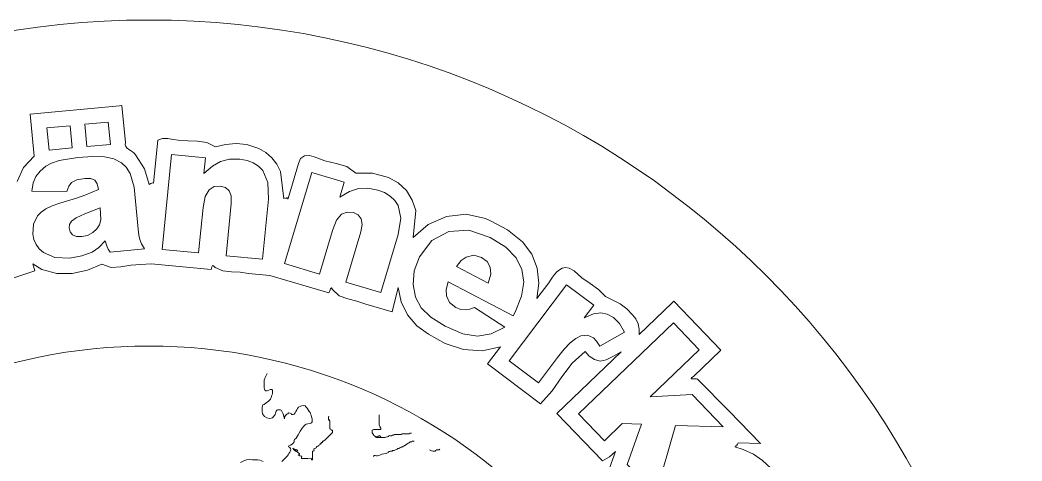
# Model space of a CAD drawing. Header units: millimetres. Extents: x -18 to 362, y -23 to 357.
# Drawn here: x 143.5 to 361.5, y 261 to 357 of the extents above; entities that cross this region are included whole.
import ezdxf

# ---------------------------------------------------------------- set-up
doc = ezdxf.new("R2010")
doc.units = ezdxf.units.MM
for name, color, linetype, lineweight in [('Aussen', 7, 'CONTINUOUS', 0), ('Huelle', 7, 'CONTINUOUS', 0), ('Innenkreis', 7, 'CONTINUOUS', 0), ('Motiv', 7, 'CONTINUOUS', 0), ('Nur-Text', 7, 'CONTINUOUS', 0), ('Pocket', 7, 'CONTINUOUS', 0), ('TextPocket', 7, 'CONTINUOUS', 0)]:
    doc.layers.add(name, color=color, linetype=linetype, lineweight=lineweight)

msp = doc.modelspace()

# ---------------------------------------------------------------- linework, layer by layer
at = {"layer": 'Aussen'}
msp.add_circle((171.5385, 166.98825), 190, dxfattribs=at)
at = {"layer": 'Huelle', "color": 0}
for points in [[(306.8975, 259.4), (305.095, 261.0425), (303.0825, 262.415), (300.8825, 263.475), (299.0175, 264.02), (299.1075, 264.055), (299.195, 264.2525), (299.395, 264.165), (299.4825, 264.3625), (299.59, 264.595), (299.745, 264.93), (304.6525, 264.755), (297.83, 271.79), (290.9475, 278.77), (290.6725, 278.8175), (290.3575, 278.8275), (290.0425, 278.82), (289.775, 278.82), (289.595, 278.8525), (289.5525, 278.94), (289.6875, 279.1075), (290.0475, 279.3775), (295.9925, 285.0875), (285.7825, 295.7625), (285.7825, 295.7625), (285.38, 295.37), (278.2075, 288.4775), (278.255, 289.6475), (278.015, 290.805), (277.505, 291.8775), (276.75, 292.79), (275.5425, 294.1175), (274.0875, 295.1575), (272.5, 296.0025), (270.8875, 296.74), (269.365, 298.3275), (267.57, 299.6125), (265.7375, 300.86), (264.0975, 302.3275), (262.97, 302.9325), (262.1925, 303.055), (261.495, 302.93), (260.8775, 302.6125), (260.32, 302.1425), (259.82, 301.575), (259.3675, 300.95), (258.9525, 300.32), (258.5675, 299.73), (255.975, 296.3325), (256.365, 299.66), (256.015, 302.955), (254.86, 306.025), (252.84, 308.6725), (249.593, 311.2975), (245.893, 313.2675), (244.7945, 313.7425), (240.556, 314.6925), (236.2725, 314.1975), (232.3065, 312.445), (229.02425, 309.6225), (229.59, 315.4775), (228.84, 317.785), (227.54725, 319.8325), (225.799, 321.515), (223.6845, 322.7125), (220.185, 323.6175), (216.55825, 323.625), (214.586, 325.065), (212.25175, 325.775), (209.809, 326.3), (207.51575, 327.175), (206.4465, 327.5175), (205.3465, 327.3925), (204.47475, 326.795), (204.0935, 325.71), (201.7985, 318.145), (201.66275, 318.2025), (201.591, 318.2775), (201.46075, 318.2825), (201.458, 318.275), (201.374, 318.085), (201.17475, 318.1725), (200.9765, 318.2625), (200.932, 318.1625), (200.8885, 318.0625), (200.85025, 318.06), (200.183, 324.0275), (199.36675, 325.5775), (198.2895, 326.9575), (196.981, 328.12), (195.46975, 329.0075), (195.03725, 329.1875), (192.81425, 329.865), (190.50175, 330.065), (188.19175, 329.875), (185.974, 329.375), (184.12025, 330.3125), (182.0705, 330.6), (179.94925, 330.645), (177.881, 330.8475), (176.759, 331.0025), (175.61175, 331.19), (174.486, 331.195), (173.42675, 330.8025), (172.4855, 321.43), (172.3375, 321.5025), (171.95625, 321.3625), (171.57925, 321.185), (170.5785, 324.6075), (168.609, 327.65), (168.324, 328.0125), (167.95375, 328.3075), (167.54025, 328.5675), (167.12925, 328.8175), (166.767, 329.0925), (166.49725, 329.4125), (166.36425, 329.815), (166.41425, 330.3225), (165.64275, 338.3875), (165.0865, 338.3325), (145.6705, 336.48), (146.502, 327.3575), (144.21525, 324.895), (142.8725, 321.7875)], [(141.00875, 300.4975), (146.71625, 302.3975), (146.22675, 303.86), (148.211, 302.685), (151.47025, 301.7875), (154.8435, 301.79), (158.16525, 302.515), (161.2685, 303.795), (163.2855, 303.12), (165.427, 303.21), (167.61225, 303.57), (169.7605, 303.71), (172.02025, 303.9225), (185.09375, 302.6325), (185.18475, 303.23), (185.334, 303.515), (185.574, 303.4725), (185.94025, 303.0825), (187.6345, 302.3575), (189.4695, 302.12), (191.35725, 302.045), (193.21, 301.8125), (197.8205, 301.37), (210.673, 297.5475), (210.87775, 297.9875), (211.06075, 298.47), (211.24275, 298.6825), (211.44625, 298.305), (212.90975, 296.9525), (214.78125, 296.23), (216.80475, 295.755), (218.72025, 295.135), (224.4265, 293.42), (225.74075, 298.715), (226.44175, 295.635), (227.80625, 292.8025), (229.7985, 290.3825), (232.384, 288.54), (235.981, 286.505), (239.9535, 285.2225), (244.05525, 284.915), (248.039, 285.8075), (245.22425, 282.1), (256.725, 273.4325), (259.2575, 276.2), (261.42, 279.2825), (263.67, 282.275), (266.4575, 284.765), (267.36, 283.7925), (268.465, 283.025), (269.7, 282.6825), (271.0025, 282.985), (272.6675, 283.7625), (274.275, 284.6875), (260.3025, 271.305), (270.2325, 260.9625), (271.755, 261.83), (273.0675, 262.9875), (271.7475, 259.3675)]]:
    msp.add_lwpolyline(points, dxfattribs=at)
at = {"layer": 'Innenkreis'}
msp.add_circle((171.5385, 166.98825), 119, dxfattribs=at)
at = {"layer": 'Motiv', "color": 0}
for points in [[(200.4783, 260.8455), (201.66, 262.038), (201.80475, 262.3125), (201.9798, 262.593), (202.15395, 262.875), (202.2954, 263.151), (202.37355, 263.4135), (202.35975, 263.655), (202.22055, 263.868), (201.9276, 264.0465), (201.9585, 264.2475), (202.302, 264.4275), (202.70895, 264.6165), (202.93185, 264.849), (203.11665, 265.1505), (203.1531, 265.401), (203.22885, 265.644), (203.5341, 265.92), (203.96865, 266.6415), (204.4389, 267.429), (204.87435, 268.1205), (205.2048, 268.554), (205.49685, 268.8045), (205.74915, 268.944), (206.08035, 269.0355), (206.61015, 269.1375), (206.88675, 269.235), (207.0285, 269.463), (207.0627, 269.7855), (207.01785, 270.1635), (206.9226, 270.5595), (206.80395, 270.9345), (206.6916, 271.254), (206.61345, 271.476), (206.42865, 271.7535), (206.2008, 272.1105), (205.9446, 272.469), (205.67595, 272.748), (205.50435, 272.973), (205.1397, 273.0465), (204.7245, 272.988), (204.40395, 272.8155), (204.0996, 272.6535), (203.86515, 272.3895), (203.67555, 272.067), (203.50635, 271.7295), (203.3322, 271.4205), (203.12865, 271.1805), (202.8708, 271.056), (202.5348, 271.0875), (202.52655, 271.2315), (202.2621, 271.383), (201.9285, 271.419), (201.7143, 271.2135), (201.54105, 271.116), (201.2781, 270.8655), (201.05265, 270.5145), (200.991, 270.117), (200.92905, 270.3525), (200.8647, 270.66), (200.78745, 271.0035), (200.685, 271.35), (200.5449, 271.6665), (200.3562, 271.9155), (200.10705, 272.0655), (199.7856, 272.079), (199.51875, 272.0895), (199.3356, 271.989), (199.2126, 271.8105), (199.12725, 271.5795), (199.0572, 271.3275), (198.97995, 271.0845), (198.8733, 270.879), (198.71475, 270.741), (198.3771, 270.363), (197.79825, 270.2295), (197.17665, 270.336), (196.70625, 270.6735), (196.46115, 270.9015), (196.26765, 271.215), (196.15935, 271.62), (196.17075, 272.1195), (196.16835, 272.562), (196.20165, 272.9265), (196.31895, 273.18), (196.5729, 273.2835), (197.05875, 273.6255), (197.56725, 273.9945), (197.9805, 274.443), (198.1791, 275.025), (198.28665, 275.28), (198.37875, 275.5755), (198.43815, 275.8815), (198.4479, 276.162), (198.39075, 276.384), (198.24825, 276.513), (198.0051, 276.519), (197.64375, 276.363), (197.25135, 276.216), (196.9674, 276.219), (196.7745, 276.348), (196.6566, 276.5745), (196.5939, 276.8715), (196.57125, 277.2105), (196.5696, 277.566), (196.5729, 277.9095), (196.6071, 278.517), (196.8249, 279.156), (197.0847, 279.69), (197.2416, 279.978)], [(202.8651, 263.6445), (203.17185, 263.5395), (203.55765, 263.4675), (203.8539, 263.337), (203.892, 263.061), (203.5974, 263.133), (203.3421, 263.31), (203.10105, 263.5245), (202.85205, 263.7105), (203.01885, 263.4225), (203.2737, 263.2005), (203.56905, 263.016), (203.8596, 262.8405), (204.07515, 262.6995), (204.2574, 262.5), (204.2826, 262.335), (204.0273, 262.299), (204.3885, 262.0905), (204.76125, 261.993), (204.7254, 261.7815), (204.7344, 261.594), (204.8304, 261.4845), (205.0566, 261.498), (205.3146, 261.4875), (205.6035, 261.51), (205.86975, 261.5205), (206.0625, 261.477), (205.8681, 261.48), (205.851, 261.495), (205.95435, 261.5085), (206.12175, 261.504), (206.82495, 261.5295), (206.8764, 261.411), (206.90085, 261.267), (206.96835, 261.18), (207.14895, 261.2355), (207.14895, 261.8925), (207.1221, 263.0535), (207.24015, 263.1075), (207.37515, 263.127), (207.4575, 263.19), (207.41655, 263.3775), (207.411, 263.6025), (207.5868, 263.667), (207.81135, 263.721), (207.9522, 263.913), (208.0527, 264.081), (208.2132, 264.1425), (208.3797, 264.171), (208.5057, 264.24), (208.5057, 264.417), (208.6452, 264.465), (208.7832, 264.525), (208.7817, 264.732), (208.9617, 264.6855), (209.0112, 264.7695), (209.0202, 264.9015), (209.0817, 265.002), (209.2602, 264.972), (209.2887, 265.1145), (209.3172, 265.2615), (209.4912, 265.2435), (209.9757, 265.635), (210.4137, 266.097), (210.9582, 266.625), (211.4502, 267.189), (211.4502, 267.3855), (211.4412, 267.567), (211.3647, 267.678), (211.1652, 267.6615), (211.1457, 267.9105), (210.8967, 267.9285), (210.8997, 268.8285), (210.8907, 269.112), (210.9177, 269.4195), (210.8952, 269.6985), (210.7407, 269.8995), (210.6312, 269.826), (210.6147, 269.9475), (210.6327, 270.156), (210.6297, 270.339), (210.5892, 270.525), (210.6267, 270.6045), (210.6642, 270.552), (210.6297, 270.339)], [(221.6067, 271.008), (221.6007, 268.788), (221.6997, 268.635), (221.7417, 268.464), (221.8767, 268.443), (221.8647, 268.293), (221.8677, 268.209), (221.9382, 268.197), (222.0102, 268.185), (222.0177, 268.101), (222.0207, 267.984), (222.0177, 267.8685), (221.9727, 267.792), (221.8542, 267.7935), (220.5012, 267.798), (220.3197, 267.717), (220.1352, 267.6615), (220.1322, 267.3375), (220.1247, 267.0795), (220.2492, 266.8725), (220.3917, 266.691), (220.4997, 266.487), (220.8117, 266.3085), (220.7952, 266.2125), (220.8522, 266.1825), (220.9452, 266.1855), (221.0382, 266.1885), (221.3262, 266.1795), (221.3412, 266.2995), (221.4402, 266.319), (221.5182, 266.379), (221.6172, 266.4525), (221.7042, 266.478), (221.7417, 266.3895), (221.7507, 266.325), (221.8242, 266.3205), (221.8857, 266.3055), (221.8662, 266.2185), (221.9097, 266.187), (221.9772, 266.1855), (222.0222, 266.1675), (221.9997, 266.0835), (222.0972, 266.052), (222.0927, 266.037), (222.0087, 266.055)], [(220.9377, 266.055), (222.8457, 266.052), (223.0677, 266.1555), (223.3152, 266.1825), (223.4577, 266.226), (223.6317, 266.283), (223.7142, 266.3265), (223.5792, 266.3235), (223.7127, 266.439), (223.9092, 266.469), (224.1312, 266.454), (224.3322, 266.4435), (224.5482, 266.562), (224.7942, 266.574), (224.8707, 266.715), (225.0567, 266.7405), (225.2847, 266.7195), (225.4902, 266.724), (226.4262, 266.724), (226.6167, 266.8575), (226.8597, 266.8575), (228.1407, 266.853), (228.3912, 266.9985), (228.7032, 266.991)], [(220.4022, 261.9045), (220.5387, 262.1385), (220.7667, 262.14), (221.0277, 262.0665), (221.2737, 262.0695), (221.7507, 262.203), (222.2067, 262.413), (222.6657, 262.503), (223.1172, 262.602), (223.4187, 262.7445), (223.7397, 262.854), (223.5897, 262.86), (223.6482, 262.917), (223.8057, 262.9815), (223.9512, 263.0055), (224.1102, 263.1045), (224.3202, 263.103), (224.4957, 263.1105), (224.5527, 263.2425), (224.8782, 263.25), (225.1527, 263.385), (225.3567, 263.445), (225.5352, 263.5575), (225.7152, 263.655), (225.9297, 263.67), (226.1232, 263.7945), (226.3242, 263.919), (226.5612, 264.015), (226.8282, 264.0465), (226.8417, 264.156), (226.9362, 264.2025), (227.0517, 264.2505), (227.1357, 264.3615), (227.1147, 264.273), (227.2032, 264.3195), (227.3322, 264.408), (227.4342, 264.444), (227.4912, 264.4725), (227.5062, 264.5415), (227.5332, 264.597), (227.6322, 264.582), (227.8212, 264.7125), (227.9277, 264.8595), (228.1272, 264.9255), (228.3087, 265.0125), (228.3657, 265.1205), (228.5307, 265.122), (228.7167, 265.128), (228.8367, 265.251), (229.2372, 265.251)], [(232.5837, 263.3775), (233.0292, 263.1255), (233.3187, 263.109), (233.9232, 263.109), (233.9187, 263.2035), (233.9712, 263.2485), (234.0897, 263.286), (234.0447, 263.382), (234.6957, 263.373), (234.8697, 263.5095), (234.5922, 263.3775)], [(191.44185, 260.607), (192.1545, 260.967), (192.73155, 261.201), (193.3728, 261.252), (194.0385, 261.228), (194.69205, 261.2355), (195.2016, 261.2355), (195.6279, 261.1455), (196.0056, 261.0015), (196.37175, 260.8335)]]:
    msp.add_lwpolyline(points, dxfattribs=at)
at = {"layer": 'Nur-Text', "color": 0}
for points in [[(149.30825, 333.505), (154.3645, 333.98), (154.82175, 329.1175), (149.76675, 328.6425), (149.30825, 333.505)], [(157.5535, 334.28), (162.668, 334.76), (163.12525, 329.9), (158.0105, 329.4175), (157.5535, 334.28)], [(153.635, 319.63), (145.99625, 319.715), (146.35, 321.5325), (146.92775, 322.94), (147.819, 324.105), (149.075, 325.145), (150.31725, 325.8025), (151.9815, 326.36), (156.0735, 327.0775), (159.291, 327.2775), (161.8285, 327.2075), (163.86325, 326.7875), (165.5815, 325.8925), (166.5855, 324.9175), (167.41, 323.555), (168.2805, 320.5575), (169.13925, 311.4375), (169.30475, 310.1375), (169.52975, 309.1575), (169.919, 308.2525), (170.5445, 307.135), (163.11575, 306.435), (162.6805, 307.1025), (162.42025, 307.585), (162.0225, 308.8825), (160.59175, 307.455), (159.13225, 306.4525), (156.9215, 305.6), (154.33225, 305.14), (151.039, 305.26), (148.5515, 306.32), (147.632, 307.1475), (146.94125, 308.0975), (146.48025, 309.17), (146.24825, 310.36), (146.39075, 312.5375), (147.26575, 314.36), (148.03325, 315.15), (149.1035, 315.8675), (150.47475, 316.5175), (152.14725, 317.095), (155.7455, 318.2), (157.8055, 318.885), (160.51575, 320.1), (160.2485, 321.325), (159.72075, 322.085), (158.8485, 322.445), (157.5465, 322.47), (155.8595, 322.155), (154.689, 321.5725), (154.06775, 320.81), (153.635, 319.63)], [(176.4635, 327.675), (183.82975, 326.945), (183.49625, 323.5825), (185.33125, 325.1825), (187.12975, 326.185), (189.0705, 326.67), (191.3385, 326.67), (192.87775, 326.395), (194.21525, 325.89), (195.3465, 325.16), (196.27525, 324.2), (197.4285, 321.5825), (197.54375, 317.99), (196.2445, 304.87), (188.29475, 305.6575), (189.419, 317.0075), (189.40275, 318.685), (188.9715, 319.8225), (188.16725, 320.52), (187.032, 320.8375), (185.7015, 320.695), (184.592, 319.98), (183.77025, 318.525), (183.3105, 316.1625), (182.328, 306.25), (174.418, 307.035), (176.4635, 327.675)], [(206.95525, 323.7925), (214.04625, 321.665), (213.075, 318.4275), (215.183, 319.6475), (217.14, 320.2875), (219.13775, 320.3925), (221.365, 319.96), (222.823, 319.395), (224.03825, 318.6425), (225.008, 317.7075), (225.7365, 316.59), (226.36725, 313.8), (225.7935, 310.25), (222.00525, 297.6225), (214.35425, 299.9175), (217.631, 310.8425), (217.936, 312.49), (217.72975, 313.6875), (217.0735, 314.5275), (216.01975, 315.0575), (214.68775, 315.1725), (213.4605, 314.6825), (212.37525, 313.415), (211.472, 311.1825), (208.61, 301.6425), (200.99675, 303.925), (206.95525, 323.7925)], [(160.89125, 316.1125), (157.58475, 314.7625), (155.6765, 313.9425), (154.651, 313.2125), (154.2195, 312.48), (154.1275, 311.6925), (154.36725, 310.855), (154.914, 310.215), (155.76575, 309.855), (156.893, 309.8125), (158.15175, 310.095), (159.28275, 310.685), (160.19275, 311.4875), (160.75025, 312.3925), (161.015, 313.4975), (161.01075, 314.85), (160.89125, 316.1125)], [(250.7875, 292.57), (236.66175, 299.95), (236.21275, 298.3025), (236.259, 296.945), (236.967, 295.4325), (238.30175, 294.355), (239.38125, 293.96), (240.54625, 293.845), (241.3765, 293.99), (242.3815, 294.3625), (248.98825, 290.095), (245.9865, 288.635), (243.065, 288.1225), (239.85725, 288.6575), (235.98375, 290.3), (232.85325, 292.26), (230.76975, 294.3225), (229.55025, 296.6625), (229, 299.415), (229.25075, 302.395), (230.39, 305.4075), (233.115, 308.95), (236.7865, 310.9475), (241.12425, 311.2275), (245.81425, 309.625), (249.189, 307.4825), (251.4225, 305.175), (252.67, 302.66), (253.0925, 299.895), (252.625, 296.8175), (251.205, 293.3675), (250.7875, 292.57)], [(245.38425, 299.69), (245.91875, 301.645), (245.80475, 303.195), (245.12525, 304.395), (243.92925, 305.3), (242.243, 305.755), (240.549, 305.3675), (239.4845, 304.6075), (238.44275, 303.3175), (245.38425, 299.69)], [(262.38, 299.325), (268.325, 294.85), (266.28, 292.135), (268.2675, 292.965), (269.865, 293.2275), (271.27, 292.9575), (272.6325, 292.1925), (273.9375, 290.8675), (275.05, 289.005), (269.675, 285.96), (268.9325, 287.07), (268.25, 287.7675), (266.9475, 288.345), (265.54, 288.195), (264.445, 287.635), (263.2325, 286.6675), (261.9075, 285.29), (260.4675, 283.505), (256.2875, 277.9475), (249.90375, 282.755), (262.38, 299.325)], [(285.6775, 291.0325), (291.3025, 285.1725), (280.65, 274.9475), (289.7225, 275.425), (296.4975, 268.365), (286.1025, 268.7025), (281.8325, 253.6925), (275.625, 260.16), (278.7175, 268.95), (274.535, 269.0775), (270.645, 265.345), (265.02, 271.205), (285.6775, 291.0325)]]:
    msp.add_lwpolyline(points, dxfattribs=at)
msp.add_lwpolyline([(201.785, 318.0925), (201.747, 317.9875), (201.785, 318.0925)], close=True, dxfattribs=at)
at = {"layer": 'Pocket', "color": 0}
for points in [[(149.30825, 333.505), (154.3645, 333.98), (154.82175, 329.1175), (149.76675, 328.6425), (149.30825, 333.505)], [(157.5535, 334.28), (162.668, 334.76), (163.12525, 329.9), (158.0105, 329.4175), (157.5535, 334.28)], [(153.635, 319.63), (145.99625, 319.715), (146.35, 321.5325), (146.92775, 322.94), (147.819, 324.105), (149.075, 325.145), (150.31725, 325.8025), (151.9815, 326.36), (156.0735, 327.0775), (159.291, 327.2775), (161.8285, 327.2075), (163.86325, 326.7875), (165.5815, 325.8925), (166.5855, 324.9175), (167.41, 323.555), (168.2805, 320.5575), (169.13925, 311.4375), (169.30475, 310.1375), (169.52975, 309.1575), (169.919, 308.2525), (170.5445, 307.135), (163.11575, 306.435), (162.6805, 307.1025), (162.42025, 307.585), (162.0225, 308.8825), (160.59175, 307.455), (159.13225, 306.4525), (156.9215, 305.6), (154.33225, 305.14), (151.039, 305.26), (148.5515, 306.32), (147.632, 307.1475), (146.94125, 308.0975), (146.48025, 309.17), (146.24825, 310.36), (146.39075, 312.5375), (147.26575, 314.36), (148.03325, 315.15), (149.1035, 315.8675), (150.47475, 316.5175), (152.14725, 317.095), (155.7455, 318.2), (157.8055, 318.885), (160.51575, 320.1), (160.2485, 321.325), (159.72075, 322.085), (158.8485, 322.445), (157.5465, 322.47), (155.8595, 322.155), (154.689, 321.5725), (154.06775, 320.81), (153.635, 319.63)], [(176.4635, 327.675), (183.82975, 326.945), (183.49625, 323.5825), (185.33125, 325.1825), (187.12975, 326.185), (189.0705, 326.67), (191.3385, 326.67), (192.87775, 326.395), (194.21525, 325.89), (195.3465, 325.16), (196.27525, 324.2), (197.4285, 321.5825), (197.54375, 317.99), (196.2445, 304.87), (188.29475, 305.6575), (189.419, 317.0075), (189.40275, 318.685), (188.9715, 319.8225), (188.16725, 320.52), (187.032, 320.8375), (185.7015, 320.695), (184.592, 319.98), (183.77025, 318.525), (183.3105, 316.1625), (182.328, 306.25), (174.418, 307.035), (176.4635, 327.675)], [(206.95525, 323.7925), (214.04625, 321.665), (213.075, 318.4275), (215.183, 319.6475), (217.14, 320.2875), (219.13775, 320.3925), (221.365, 319.96), (222.823, 319.395), (224.03825, 318.6425), (225.008, 317.7075), (225.7365, 316.59), (226.36725, 313.8), (225.7935, 310.25), (222.00525, 297.6225), (214.35425, 299.9175), (217.631, 310.8425), (217.936, 312.49), (217.72975, 313.6875), (217.0735, 314.5275), (216.01975, 315.0575), (214.68775, 315.1725), (213.4605, 314.6825), (212.37525, 313.415), (211.472, 311.1825), (208.61, 301.6425), (200.99675, 303.925), (206.95525, 323.7925)], [(160.89125, 316.1125), (157.58475, 314.7625), (155.6765, 313.9425), (154.651, 313.2125), (154.2195, 312.48), (154.1275, 311.6925), (154.36725, 310.855), (154.914, 310.215), (155.76575, 309.855), (156.893, 309.8125), (158.15175, 310.095), (159.28275, 310.685), (160.19275, 311.4875), (160.75025, 312.3925), (161.015, 313.4975), (161.01075, 314.85), (160.89125, 316.1125)], [(250.7875, 292.57), (236.66175, 299.95), (236.21275, 298.3025), (236.259, 296.945), (236.967, 295.4325), (238.30175, 294.355), (239.38125, 293.96), (240.54625, 293.845), (241.3765, 293.99), (242.3815, 294.3625), (248.98825, 290.095), (245.9865, 288.635), (243.065, 288.1225), (239.85725, 288.6575), (235.98375, 290.3), (232.85325, 292.26), (230.76975, 294.3225), (229.55025, 296.6625), (229, 299.415), (229.25075, 302.395), (230.39, 305.4075), (233.115, 308.95), (236.7865, 310.9475), (241.12425, 311.2275), (245.81425, 309.625), (249.189, 307.4825), (251.4225, 305.175), (252.67, 302.66), (253.0925, 299.895), (252.625, 296.8175), (251.205, 293.3675), (250.7875, 292.57)], [(245.38425, 299.69), (245.91875, 301.645), (245.80475, 303.195), (245.12525, 304.395), (243.92925, 305.3), (242.243, 305.755), (240.549, 305.3675), (239.4845, 304.6075), (238.44275, 303.3175), (245.38425, 299.69)], [(262.38, 299.325), (268.325, 294.85), (266.28, 292.135), (268.2675, 292.965), (269.865, 293.2275), (271.27, 292.9575), (272.6325, 292.1925), (273.9375, 290.8675), (275.05, 289.005), (269.675, 285.96), (268.9325, 287.07), (268.25, 287.7675), (266.9475, 288.345), (265.54, 288.195), (264.445, 287.635), (263.2325, 286.6675), (261.9075, 285.29), (260.4675, 283.505), (256.2875, 277.9475), (249.90375, 282.755), (262.38, 299.325)], [(285.6775, 291.0325), (291.3025, 285.1725), (280.65, 274.9475), (289.7225, 275.425), (296.4975, 268.365), (286.1025, 268.7025), (281.8325, 253.6925), (275.625, 260.16), (278.7175, 268.95), (274.535, 269.0775), (270.645, 265.345), (265.02, 271.205), (285.6775, 291.0325)]]:
    msp.add_lwpolyline(points, dxfattribs=at)
msp.add_lwpolyline([(201.785, 318.0925), (201.747, 317.9875), (201.785, 318.0925)], close=True, dxfattribs=at)
at = {"layer": 'Pocket'}
for radius in [190, 119]:
    msp.add_circle((171.5385, 166.98825), radius, dxfattribs=at)
at = {"layer": 'TextPocket', "color": 0}
for points in [[(306.8975, 259.4), (305.095, 261.0425), (303.0825, 262.415), (300.8825, 263.475), (299.0175, 264.02), (299.1075, 264.055), (299.195, 264.2525), (299.395, 264.165), (299.4825, 264.3625), (299.59, 264.595), (299.745, 264.93), (304.6525, 264.755), (297.83, 271.79), (290.9475, 278.77), (290.6725, 278.8175), (290.3575, 278.8275), (290.0425, 278.82), (289.775, 278.82), (289.595, 278.8525), (289.5525, 278.94), (289.6875, 279.1075), (290.0475, 279.3775), (295.9925, 285.0875), (285.7825, 295.7625), (285.7825, 295.7625), (285.38, 295.37), (278.2075, 288.4775), (278.255, 289.6475), (278.015, 290.805), (277.505, 291.8775), (276.75, 292.79), (275.5425, 294.1175), (274.0875, 295.1575), (272.5, 296.0025), (270.8875, 296.74), (269.365, 298.3275), (267.57, 299.6125), (265.7375, 300.86), (264.0975, 302.3275), (262.97, 302.9325), (262.1925, 303.055), (261.495, 302.93), (260.8775, 302.6125), (260.32, 302.1425), (259.82, 301.575), (259.3675, 300.95), (258.9525, 300.32), (258.5675, 299.73), (255.975, 296.3325), (256.365, 299.66), (256.015, 302.955), (254.86, 306.025), (252.84, 308.6725), (249.593, 311.2975), (245.893, 313.2675), (244.7945, 313.7425), (240.556, 314.6925), (236.2725, 314.1975), (232.3065, 312.445), (229.02425, 309.6225), (229.59, 315.4775), (228.84, 317.785), (227.54725, 319.8325), (225.799, 321.515), (223.6845, 322.7125), (220.185, 323.6175), (216.55825, 323.625), (214.586, 325.065), (212.25175, 325.775), (209.809, 326.3), (207.51575, 327.175), (206.4465, 327.5175), (205.3465, 327.3925), (204.47475, 326.795), (204.0935, 325.71), (201.7985, 318.145), (201.66275, 318.2025), (201.591, 318.2775), (201.46075, 318.2825), (201.458, 318.275), (201.374, 318.085), (201.17475, 318.1725), (200.9765, 318.2625), (200.932, 318.1625), (200.8885, 318.0625), (200.85025, 318.06), (200.183, 324.0275), (199.36675, 325.5775), (198.2895, 326.9575), (196.981, 328.12), (195.46975, 329.0075), (195.03725, 329.1875), (192.81425, 329.865), (190.50175, 330.065), (188.19175, 329.875), (185.974, 329.375), (184.12025, 330.3125), (182.0705, 330.6), (179.94925, 330.645), (177.881, 330.8475), (176.759, 331.0025), (175.61175, 331.19), (174.486, 331.195), (173.42675, 330.8025), (172.4855, 321.43), (172.3375, 321.5025), (171.95625, 321.3625), (171.57925, 321.185), (170.5785, 324.6075), (168.609, 327.65), (168.324, 328.0125), (167.95375, 328.3075), (167.54025, 328.5675), (167.12925, 328.8175), (166.767, 329.0925), (166.49725, 329.4125), (166.36425, 329.815), (166.41425, 330.3225), (165.64275, 338.3875), (165.0865, 338.3325), (145.6705, 336.48), (146.502, 327.3575), (144.21525, 324.895), (142.8725, 321.7875)], [(149.30825, 333.505), (154.3645, 333.98), (154.82175, 329.1175), (149.76675, 328.6425), (149.30825, 333.505)], [(157.5535, 334.28), (162.668, 334.76), (163.12525, 329.9), (158.0105, 329.4175), (157.5535, 334.28)], [(153.635, 319.63), (145.99625, 319.715), (146.35, 321.5325), (146.92775, 322.94), (147.819, 324.105), (149.075, 325.145), (150.31725, 325.8025), (151.9815, 326.36), (156.0735, 327.0775), (159.291, 327.2775), (161.8285, 327.2075), (163.86325, 326.7875), (165.5815, 325.8925), (166.5855, 324.9175), (167.41, 323.555), (168.2805, 320.5575), (169.13925, 311.4375), (169.30475, 310.1375), (169.52975, 309.1575), (169.919, 308.2525), (170.5445, 307.135), (163.11575, 306.435), (162.6805, 307.1025), (162.42025, 307.585), (162.0225, 308.8825), (160.59175, 307.455), (159.13225, 306.4525), (156.9215, 305.6), (154.33225, 305.14), (151.039, 305.26), (148.5515, 306.32), (147.632, 307.1475), (146.94125, 308.0975), (146.48025, 309.17), (146.24825, 310.36), (146.39075, 312.5375), (147.26575, 314.36), (148.03325, 315.15), (149.1035, 315.8675), (150.47475, 316.5175), (152.14725, 317.095), (155.7455, 318.2), (157.8055, 318.885), (160.51575, 320.1), (160.2485, 321.325), (159.72075, 322.085), (158.8485, 322.445), (157.5465, 322.47), (155.8595, 322.155), (154.689, 321.5725), (154.06775, 320.81), (153.635, 319.63)], [(176.4635, 327.675), (183.82975, 326.945), (183.49625, 323.5825), (185.33125, 325.1825), (187.12975, 326.185), (189.0705, 326.67), (191.3385, 326.67), (192.87775, 326.395), (194.21525, 325.89), (195.3465, 325.16), (196.27525, 324.2), (197.4285, 321.5825), (197.54375, 317.99), (196.2445, 304.87), (188.29475, 305.6575), (189.419, 317.0075), (189.40275, 318.685), (188.9715, 319.8225), (188.16725, 320.52), (187.032, 320.8375), (185.7015, 320.695), (184.592, 319.98), (183.77025, 318.525), (183.3105, 316.1625), (182.328, 306.25), (174.418, 307.035), (176.4635, 327.675)], [(206.95525, 323.7925), (214.04625, 321.665), (213.075, 318.4275), (215.183, 319.6475), (217.14, 320.2875), (219.13775, 320.3925), (221.365, 319.96), (222.823, 319.395), (224.03825, 318.6425), (225.008, 317.7075), (225.7365, 316.59), (226.36725, 313.8), (225.7935, 310.25), (222.00525, 297.6225), (214.35425, 299.9175), (217.631, 310.8425), (217.936, 312.49), (217.72975, 313.6875), (217.0735, 314.5275), (216.01975, 315.0575), (214.68775, 315.1725), (213.4605, 314.6825), (212.37525, 313.415), (211.472, 311.1825), (208.61, 301.6425), (200.99675, 303.925), (206.95525, 323.7925)], [(160.89125, 316.1125), (157.58475, 314.7625), (155.6765, 313.9425), (154.651, 313.2125), (154.2195, 312.48), (154.1275, 311.6925), (154.36725, 310.855), (154.914, 310.215), (155.76575, 309.855), (156.893, 309.8125), (158.15175, 310.095), (159.28275, 310.685), (160.19275, 311.4875), (160.75025, 312.3925), (161.015, 313.4975), (161.01075, 314.85), (160.89125, 316.1125)], [(250.7875, 292.57), (236.66175, 299.95), (236.21275, 298.3025), (236.259, 296.945), (236.967, 295.4325), (238.30175, 294.355), (239.38125, 293.96), (240.54625, 293.845), (241.3765, 293.99), (242.3815, 294.3625), (248.98825, 290.095), (245.9865, 288.635), (243.065, 288.1225), (239.85725, 288.6575), (235.98375, 290.3), (232.85325, 292.26), (230.76975, 294.3225), (229.55025, 296.6625), (229, 299.415), (229.25075, 302.395), (230.39, 305.4075), (233.115, 308.95), (236.7865, 310.9475), (241.12425, 311.2275), (245.81425, 309.625), (249.189, 307.4825), (251.4225, 305.175), (252.67, 302.66), (253.0925, 299.895), (252.625, 296.8175), (251.205, 293.3675), (250.7875, 292.57)], [(245.38425, 299.69), (245.91875, 301.645), (245.80475, 303.195), (245.12525, 304.395), (243.92925, 305.3), (242.243, 305.755), (240.549, 305.3675), (239.4845, 304.6075), (238.44275, 303.3175), (245.38425, 299.69)], [(141.00875, 300.4975), (146.71625, 302.3975), (146.22675, 303.86), (148.211, 302.685), (151.47025, 301.7875), (154.8435, 301.79), (158.16525, 302.515), (161.2685, 303.795), (163.2855, 303.12), (165.427, 303.21), (167.61225, 303.57), (169.7605, 303.71), (172.02025, 303.9225), (185.09375, 302.6325), (185.18475, 303.23), (185.334, 303.515), (185.574, 303.4725), (185.94025, 303.0825), (187.6345, 302.3575), (189.4695, 302.12), (191.35725, 302.045), (193.21, 301.8125), (197.8205, 301.37), (210.673, 297.5475), (210.87775, 297.9875), (211.06075, 298.47), (211.24275, 298.6825), (211.44625, 298.305), (212.90975, 296.9525), (214.78125, 296.23), (216.80475, 295.755), (218.72025, 295.135), (224.4265, 293.42), (225.74075, 298.715), (226.44175, 295.635), (227.80625, 292.8025), (229.7985, 290.3825), (232.384, 288.54), (235.981, 286.505), (239.9535, 285.2225), (244.05525, 284.915), (248.039, 285.8075), (245.22425, 282.1), (256.725, 273.4325), (259.2575, 276.2), (261.42, 279.2825), (263.67, 282.275), (266.4575, 284.765), (267.36, 283.7925), (268.465, 283.025), (269.7, 282.6825), (271.0025, 282.985), (272.6675, 283.7625), (274.275, 284.6875), (260.3025, 271.305), (270.2325, 260.9625), (271.755, 261.83), (273.0675, 262.9875), (271.7475, 259.3675)], [(262.38, 299.325), (268.325, 294.85), (266.28, 292.135), (268.2675, 292.965), (269.865, 293.2275), (271.27, 292.9575), (272.6325, 292.1925), (273.9375, 290.8675), (275.05, 289.005), (269.675, 285.96), (268.9325, 287.07), (268.25, 287.7675), (266.9475, 288.345), (265.54, 288.195), (264.445, 287.635), (263.2325, 286.6675), (261.9075, 285.29), (260.4675, 283.505), (256.2875, 277.9475), (249.90375, 282.755), (262.38, 299.325)], [(285.6775, 291.0325), (291.3025, 285.1725), (280.65, 274.9475), (289.7225, 275.425), (296.4975, 268.365), (286.1025, 268.7025), (281.8325, 253.6925), (275.625, 260.16), (278.7175, 268.95), (274.535, 269.0775), (270.645, 265.345), (265.02, 271.205), (285.6775, 291.0325)]]:
    msp.add_lwpolyline(points, dxfattribs=at)
msp.add_lwpolyline([(201.785, 318.0925), (201.747, 317.9875), (201.785, 318.0925)], close=True, dxfattribs=at)

doc.saveas('drawing.dxf')
